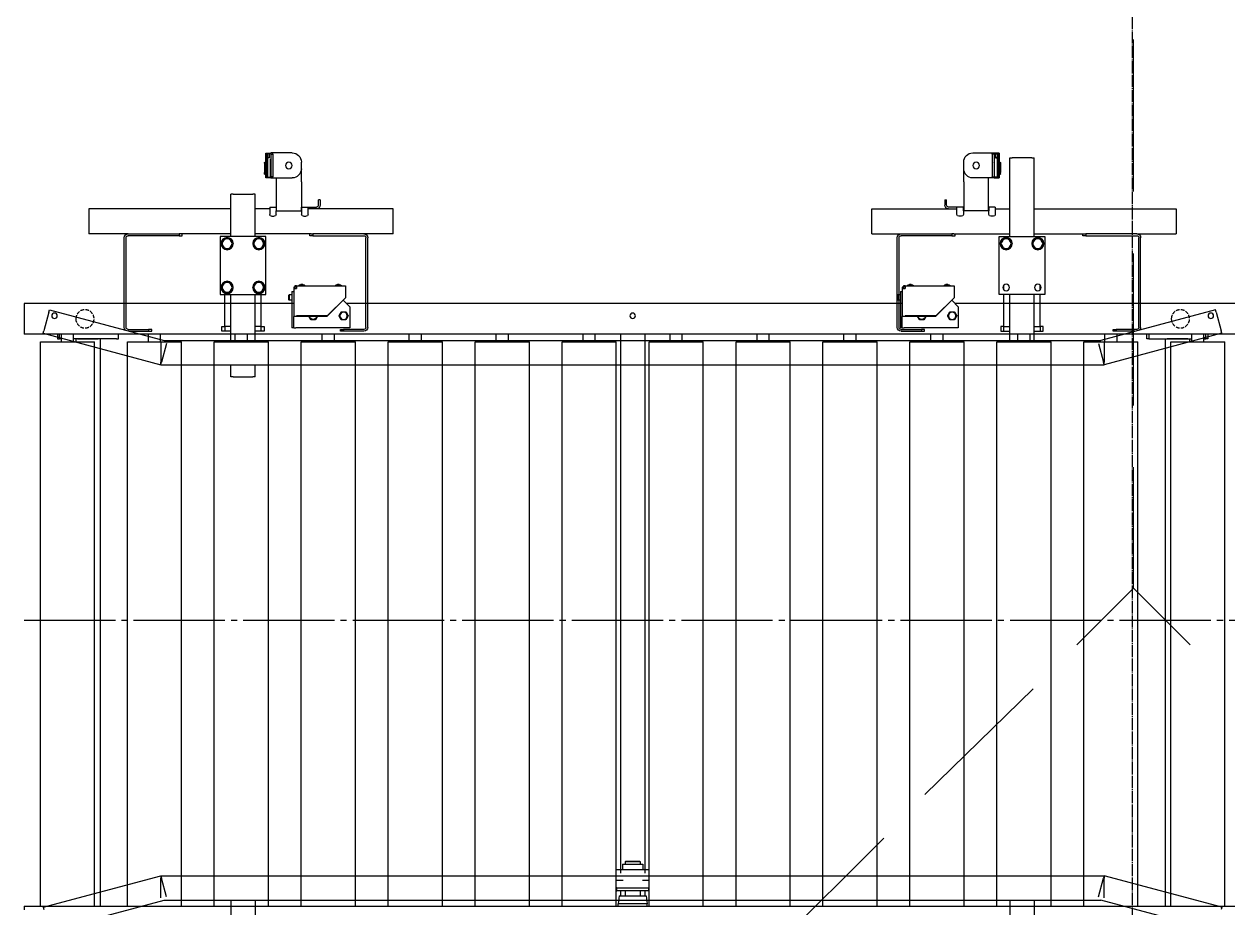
# Model space of a CAD drawing. Header units: millimetres. Extents: x -383313 to -161684, y -117025 to 99224.
# Drawn here: x -347336 to -345357, y -11107 to -9654 of the extents above; entities that cross this region are included whole.
import ezdxf

# ---------------------------------------------------------------- set-up
doc = ezdxf.new("R2010")
doc.units = ezdxf.units.MM
doc.header["$MEASUREMENT"] = 0
for name, pattern in [('DASHED', [0.75, 0.5, -0.25]), ('ESKD_shtrih', [4, 3, -1]), ('ESKD_shtrihpunktir', [18, 15, -1, 1, -1]), ('PS-GOST2.303 5', [24, 20, -1.5, 1, -1.5])]:
    doc.linetypes.add(name, pattern=pattern)
for name, color, linetype in [('PDF_Geometry', 7, 'Continuous'), ('PS_Оси', 5, 'PS-GOST2.303 5'), ('PV-3401', 7, 'Continuous')]:
    doc.layers.add(name, color=color, linetype=linetype)

# ---------------------------------------------------------------- blocks, each defined once
blk = doc.blocks.new('A$Cdbab0bab')
at = {"color": 3}
for p, q in [((472, 549.1), (472, 544.8)), ((552.3, 549.1), (472, 549.1)), ((472, 544.8), (472, 529.6)), ((479, 550.1), (479, 549.1)), ((480, 550.7), (479.4, 550.4)), ((481.3, 550.5), (481.3, 549.1)), ((482.2, 551.7), (481.4, 550.9)), ((485.1, 551.7), (485.9, 550.9)), ((486, 550.5), (486, 549.1)), ((487.3, 550.7), (487.9, 550.4)), ((488.3, 550.1), (488.3, 549.1)), ((539, 550.1), (539, 549.1)), ((540, 550.7), (539.4, 550.4)), ((541.3, 550.5), (541.3, 549.1)), ((542.2, 551.7), (541.4, 550.9)), ((545.1, 551.7), (545.9, 550.9)), ((546, 550.5), (546, 549.1)), ((547.3, 550.7), (547.9, 550.4)), ((548.3, 550.1), (548.3, 549.1)), ((552.3, 549.1), (555, 549.1)), ((552.3, 549.1), (552.3, 544.8)), ((552.3, 547.1), (555, 547.1)), ((555, 549.1), (555, 547.1)), ((555, 547.1), (557, 547.1)), ((555, 544.7), (555, 547.1)), ((557, 547.1), (557, 544.4)), ((557, 544.4), (557, 499.3)), ((560, 540), (557, 540)), ((560, 540), (560, 520)), ((560, 534.2), (564.7, 534.2)), ((564.7, 534.2), (564.7, 525.7)), ((565, 533.9), (564.7, 534.2)), ((1472, 549.1), (1472, 544.8)), ((1552.3, 549.1), (1472, 549.1)), ((1472, 544.8), (1472, 529.6)), ((1479, 550.1), (1479, 549.1)), ((1480, 550.7), (1479.4, 550.4)), ((1481.3, 550.5), (1481.3, 549.1)), ((1482.2, 551.7), (1481.4, 550.9)), ((1485.1, 551.7), (1485.9, 550.9)), ((1486, 550.5), (1486, 549.1)), ((1487.3, 550.7), (1487.9, 550.4)), ((1488.3, 550.1), (1488.3, 549.1)), ((1539, 550.1), (1539, 549.1)), ((1540, 550.7), (1539.4, 550.4)), ((1541.3, 550.5), (1541.3, 549.1)), ((1542.2, 551.7), (1541.4, 550.9)), ((1545.1, 551.7), (1545.9, 550.9)), ((1546, 550.5), (1546, 549.1)), ((1547.3, 550.7), (1547.9, 550.4)), ((1548.3, 550.1), (1548.3, 549.1)), ((1552.3, 549.1), (1555, 549.1)), ((1552.3, 549.1), (1552.3, 544.8)), ((1552.3, 547.1), (1555, 547.1)), ((1555, 549.1), (1555, 547.1)), ((1555, 547.1), (1557, 547.1)), ((1555, 544.7), (1555, 547.1)), ((1557, 547.1), (1557, 544.4)), ((1557, 544.4), (1557, 499.3)), ((1560, 540), (1557, 540)), ((1560, 540), (1560, 520)), ((1560, 534.2), (1564.7, 534.2)), ((1564.7, 534.2), (1564.7, 525.7)), ((1565, 533.9), (1564.7, 534.2)), ((0, 520), (470, 520)), ((465, 515), (475.7, 525.7)), ((465, 515), (465, 480)), ((472, 529.6), (472, 529.4)), ((502, 499.7), (472, 529.6)), ((472, 529.4), (502, 499.5)), ((557, 520), (560, 520)), ((560, 525.7), (564.7, 525.7)), ((560, 520), (560, 480)), ((560, 520), (1470, 520)), ((565, 526), (564.7, 525.7)), ((565, 526), (565, 533.9)), ((1465, 515), (1475.7, 525.7)), ((1465, 515), (1465, 480)), ((1472, 529.6), (1472, 529.4)), ((1502, 499.7), (1472, 529.6)), ((1472, 529.4), (1502, 499.5)), ((1557, 520), (1560, 520)), ((1560, 525.7), (1564.7, 525.7)), ((1560, 520), (1560, 480)), ((1560, 520), (2000, 520)), ((1565, 526), (1564.7, 525.7)), ((1565, 526), (1565, 533.9)), ((2000, 520), (2000, 478)), ((502, 499.7), (552.3, 499.7)), ((502, 499.5), (502, 499.7)), ((552.3, 499.5), (502, 499.5)), ((555, 498.8), (555, 499.3)), ((555, 498.8), (557, 498.8)), ((557, 499.3), (557, 498.8)), ((557, 480), (557, 498.8)), ((1502, 499.7), (1552.3, 499.7)), ((1502, 499.5), (1502, 499.7)), ((1552.3, 499.5), (1502, 499.5)), ((1555, 498.8), (1555, 499.3)), ((1555, 498.8), (1557, 498.8)), ((1557, 499.3), (1557, 498.8)), ((1557, 480), (1557, 498.8)), ((465, 480), (553.7, 480)), ((557, 480), (553.7, 480)), ((557, 480), (560, 480)), ((1465, 480), (1553.7, 480)), ((1557, 480), (1553.7, 480)), ((1557, 480), (1560, 480)), ((2000, 478), (2000, 470)), ((0, 470), (1865, 470)), ((71.3, 457), (26.8, 457)), ((26.8, -470), (26.8, 457)), ((55, 470), (55, 462)), ((55, 462), (58, 462)), ((58, 462), (58, 470)), ((61.3, 462), (58, 462)), ((61.3, 457), (61.3, 470)), ((115.8, 457), (71.3, 457)), ((81.3, 457), (81.3, 470)), ((152, 462), (81.3, 462)), ((85, 462), (85, 457)), ((88, 462), (122, 462)), ((115.8, -470), (115.8, 457)), ((125, 462), (125, -470)), ((152, 470), (152, 462)), ((152, 462), (155, 462)), ((155, 462), (155, 470)), ((214.2, 457), (169.7, 457)), ((169.7, -470), (169.7, 457)), ((204.2, 457), (204.2, 470)), ((258.7, 457), (214.2, 457)), ((224.2, 457), (224.2, 470)), ((258.7, -470), (258.7, 457)), ((357.1, 457), (312.6, 457)), ((312.6, -470), (312.6, 457)), ((347.1, 457), (347.1, 470)), ((401.6, 457), (357.1, 457)), ((367.1, 457), (367.1, 470)), ((401.6, -470), (401.6, 457)), ((499.9, 457), (455.4, 457)), ((455.4, 104), (455.4, 457)), ((489.9, 457), (489.9, 470)), ((544.4, 457), (499.9, 457)), ((509.9, 457), (509.9, 470)), ((544.4, 104), (544.4, 457)), ((642.8, 457), (598.3, 457)), ((598.3, -470), (598.3, 457)), ((632.8, 457), (632.8, 470)), ((687.3, 457), (642.8, 457)), ((652.8, 457), (652.8, 470)), ((687.3, -470), (687.3, 457)), ((785.7, 457), (741.2, 457)), ((741.2, -470), (741.2, 457)), ((775.7, 457), (775.7, 470)), ((830.2, 457), (785.7, 457)), ((795.7, 457), (795.7, 470)), ((830.2, -470), (830.2, 457)), ((928.6, 457), (884.1, 457)), ((884.1, -470), (884.1, 457)), ((918.6, 457), (918.6, 470)), ((973.1, 457), (928.6, 457)), ((938.6, 457), (938.6, 470)), ((973.1, -470), (973.1, 457)), ((980, 470), (980, -416)), ((1020, 470), (1020, -416)), ((1071.4, 457), (1026.9, 457)), ((1026.9, -470), (1026.9, 457)), ((1061.4, 457), (1061.4, 470)), ((1115.9, 457), (1071.4, 457)), ((1081.4, 457), (1081.4, 470)), ((1115.9, -470), (1115.9, 457)), ((1214.3, 457), (1169.8, 457)), ((1169.8, -470), (1169.8, 457)), ((1204.3, 457), (1204.3, 470)), ((1258.8, 457), (1214.3, 457)), ((1224.3, 457), (1224.3, 470)), ((1258.8, -470), (1258.8, 457)), ((1357.2, 457), (1312.7, 457)), ((1312.7, -470), (1312.7, 457)), ((1347.2, 457), (1347.2, 470)), ((1401.7, 457), (1357.2, 457)), ((1367.2, 457), (1367.2, 470)), ((1401.7, -470), (1401.7, 457)), ((1500.1, 457), (1455.6, 457)), ((1455.6, 104), (1455.6, 457)), ((1490.1, 457), (1490.1, 470)), ((1544.6, 457), (1500.1, 457)), ((1510.1, 457), (1510.1, 470)), ((1544.6, 104), (1544.6, 457)), ((1642.9, 457), (1598.4, 457)), ((1598.4, -470), (1598.4, 457)), ((1632.9, 457), (1632.9, 470)), ((1687.4, 457), (1642.9, 457)), ((1652.9, 457), (1652.9, 470)), ((1687.4, -470), (1687.4, 457)), ((1785.8, 457), (1741.3, 457)), ((1741.3, -470), (1741.3, 457)), ((1775.8, 457), (1775.8, 470)), ((1830.3, 457), (1785.8, 457)), ((1795.8, 457), (1795.8, 470)), ((1830.3, -470), (1830.3, 457)), ((1845, 462), (1845, 470)), ((1848, 462), (1845, 462)), ((1848, 462), (1855, 462)), ((1848, 462), (1865, 462)), ((1865, 470), (2000, 470)), ((1865, 462), (1918.7, 462)), ((1875, 462), (1875, -470)), ((1912, 462), (1878, 462)), ((1928.7, 457), (1884.2, 457)), ((1884.2, -470), (1884.2, 457)), ((1915, 462), (1915, 457)), ((1918.7, 457), (1918.7, 470)), ((1973.2, 457), (1928.7, 457)), ((1938.7, 457), (1938.7, 470)), ((1938.7, 462), (1942, 462)), ((1942, 462), (1942, 470)), ((1945, 462), (1942, 462)), ((1945, 470), (1945, 462)), ((1973.2, -470), (1973.2, 457)), ((455.4, -470), (455.4, 104)), ((544.4, -470), (544.4, 104)), ((1455.6, -470), (1455.6, 104)), ((1544.6, -470), (1544.6, 104)), ((1026.9, -410), (973.1, -410)), ((1016.9, -401.2), (983.1, -401.2)), ((983.1, -401.2), (983.1, -410)), ((988.5, -396.2), (987.5, -397.2)), ((987.5, -397.2), (1012.5, -397.2)), ((987.5, -397.2), (987.5, -401.2)), ((1011.5, -396.2), (988.5, -396.2)), ((1011.5, -396.2), (1012.5, -397.2)), ((1012.5, -397.2), (1012.5, -401.2)), ((1016.9, -401.2), (1016.9, -410)), ((973.1, -428), (984.1, -428)), ((1015.9, -428), (1026.9, -428)), ((973.1, -440), (974.2, -440)), ((974.2, -445), (973.1, -445)), ((974.2, -440), (974.2, -445)), ((1025.8, -440), (974.2, -440)), ((974.2, -445), (1025.8, -445)), ((977.6, -453), (976, -466.6)), ((1022.4, -453), (977.6, -453)), ((980, -445), (980, -453)), ((987.5, -445), (987.5, -453)), ((1012.5, -445), (1012.5, -453)), ((1020, -445), (1020, -453)), ((1022.4, -453), (1024, -466.6)), ((1025.8, -445), (1025.8, -440)), ((1025.8, -440), (1026.9, -440)), ((1026.9, -445), (1025.8, -445)), ((2000, -470), (0, -470)), ((976, -466.6), (1024, -466.6)), ((976, -470), (976, -466.6)), ((1024, -470), (1024, -466.6)), ((2000, -470), (2000, -476.3))]:
    blk.add_line(p, q, dxfattribs=at)
at = {"color": 1, "linetype": 'ESKD_shtrihpunktir', "ltscale": 10}
blk.add_line((2000, 0), (0, 0), dxfattribs=at)
at = {"color": 3}
for centre, radius in [((50, 500), 4.5), ((475, 500), 6), ((1000, 500), 4.5), ((1475, 500), 6), ((1950, 500), 4.5)]:
    blk.add_circle(centre, radius, dxfattribs=at)
at = {"color": 94, "linetype": 'ESKD_shtrih', "ltscale": 2}
for centre in [(100, 495), (1900, 495)]:
    blk.add_circle(centre, 15, dxfattribs=at)
at = {"color": 3}
for centre in [(525, 500), (1525, 500)]:
    blk.add_arc(centre, 6, 184.8667, 355.1333, dxfattribs=at)
for centre, major_axis, start_param, end_param in [((483.7, 550.7), (3.7, 0), 0.152121, 2.989472), ((483.7, 551.7), (-1.5, 0), 3.229193, 6.195585), ((543.7, 550.7), (3.7, 0), 0.152121, 2.989472), ((543.7, 551.7), (-1.5, 0), 3.229193, 6.195585), ((552.3, 544.4), (-4.7, 0), 3.141593, 4.712389), ((1483.6, 550.7), (3.7, 0), 0.152121, 2.989472), ((1483.6, 551.7), (-1.5, 0), 3.229193, 6.195585), ((1543.6, 550.7), (3.7, 0), 0.152121, 2.989472), ((1543.6, 551.7), (-1.5, 0), 3.229193, 6.195585), ((1552.3, 544.4), (-4.7, 0), 3.141593, 4.712389), ((552.3, 499.3), (-4.7, 0), 3.141593, 4.712389), ((552.3, 499.3), (-2.7, 0), 3.141593, 4.712389), ((1552.3, 499.3), (-4.7, 0), 3.141593, 4.712389), ((1552.3, 499.3), (-2.7, 0), 3.141593, 4.712389)]:
    blk.add_ellipse(centre, major_axis=major_axis, ratio=0.087156, start_param=start_param, end_param=end_param, dxfattribs=at)
for points, weights in [([(481.3, 550.5), (480.2, 551), (479, 550.1)], [1.10447333225, 1.27533595138, 1.10447333224]), ([(486, 550.5), (483.7, 551.2), (481.3, 550.5)], [1.10447333225, 1.27533595138, 1.10447333224]), ([(488.3, 550.1), (487.1, 551), (486, 550.5)], [1.10447333225, 1.27533595138, 1.10447333224]), ([(541.3, 550.5), (540.2, 551), (539, 550.1)], [1.10447333225, 1.27533595138, 1.10447333224]), ([(546, 550.5), (543.7, 551.2), (541.3, 550.5)], [1.10447333225, 1.27533595138, 1.10447333224]), ([(548.3, 550.1), (547.1, 551), (546, 550.5)], [1.10447333225, 1.27533595138, 1.10447333224]), ([(1481.3, 550.5), (1480.2, 551), (1479, 550.1)], [1.10447333225, 1.27533595138, 1.10447333224]), ([(1486, 550.5), (1483.6, 551.2), (1481.3, 550.5)], [1.10447333225, 1.27533595138, 1.10447333224]), ([(1488.3, 550.1), (1487.1, 551), (1486, 550.5)], [1.10447333225, 1.27533595138, 1.10447333224]), ([(1541.3, 550.5), (1540.2, 551), (1539, 550.1)], [1.10447333225, 1.27533595138, 1.10447333224]), ([(1546, 550.5), (1543.6, 551.2), (1541.3, 550.5)], [1.10447333225, 1.27533595138, 1.10447333224]), ([(1548.3, 550.1), (1547.1, 551), (1546, 550.5)], [1.10447333225, 1.27533595138, 1.10447333224]), ([(471.2, 506.5), (469.4, 503.2), (467.5, 500)], [1.2245094272, 1.41394169484, 1.2245094272]), ([(467.5, 500), (469.4, 496.7), (471.2, 493.5)], [1.2245094272, 1.41394169484, 1.2245094272]), ([(478.8, 506.5), (475, 506.5), (471.2, 506.5)], [1.2245094272, 1.41394169484, 1.2245094272]), ([(482.5, 500), (480.6, 503.2), (478.8, 506.5)], [1.2245094272, 1.41394169484, 1.2245094272]), ([(478.8, 493.5), (480.6, 496.7), (482.5, 500)], [1.2245094272, 1.41394169484, 1.2245094272]), ([(517.8, 499.5), (519.5, 496.6), (521.2, 493.5)], [1.24912025387, 1.40071239218, 1.2245094272]), ([(528.8, 493.5), (530.5, 496.6), (532.2, 499.5)], [1.2245094272, 1.40071239218, 1.24912025387]), ([(1471.2, 506.5), (1469.4, 503.2), (1467.5, 500)], [1.2245094272, 1.41394169484, 1.2245094272]), ([(1467.5, 500), (1469.4, 496.7), (1471.2, 493.5)], [1.2245094272, 1.41394169484, 1.2245094272]), ([(1478.8, 506.5), (1475, 506.5), (1471.2, 506.5)], [1.2245094272, 1.41394169484, 1.2245094272]), ([(1482.5, 500), (1480.6, 503.2), (1478.8, 506.5)], [1.2245094272, 1.41394169484, 1.2245094272]), ([(1478.8, 493.5), (1480.6, 496.7), (1482.5, 500)], [1.2245094272, 1.41394169484, 1.2245094272]), ([(1517.8, 499.5), (1519.5, 496.6), (1521.2, 493.5)], [1.24912025387, 1.40071239218, 1.2245094272]), ([(1528.8, 493.5), (1530.5, 496.6), (1532.2, 499.5)], [1.2245094272, 1.40071239218, 1.24912025387]), ([(471.2, 493.5), (475, 493.5), (478.8, 493.5)], [1.2245094272, 1.41394169484, 1.2245094272]), ([(521.2, 493.5), (525, 493.5), (528.8, 493.5)], [1.2245094272, 1.41394169484, 1.2245094272]), ([(1471.2, 493.5), (1475, 493.5), (1478.8, 493.5)], [1.2245094272, 1.41394169484, 1.2245094272]), ([(1521.2, 493.5), (1525, 493.5), (1528.8, 493.5)], [1.2245094272, 1.41394169484, 1.2245094272])]:
    blk.add_rational_spline(points, weights, degree=2, dxfattribs=at)
blk = doc.blocks.new('A$Cf5759c35')
at = {"layer": 'PDF_Geometry', "color": 8, "lineweight": 13}
for points in [[(12949.6, 8335.4), (12949.6, 8585.2)], [(12949.6, 7984.1), (12949.6, 8233.8)], [(12949.6, 7683.5), (12949.6, 7882.5)], [(13042.7, 7590.4), (12949.6, 7683.5), (12856.5, 7590.4)], [(12784.5, 7518.4), (12606.7, 7344.8)], [(12539, 7272.9), (12361.2, 7095.1)]]:
    blk.add_lwpolyline(points, dxfattribs=at)
blk = doc.blocks.new('*U205')
at = {"layer": 'PV-3401'}
for p, q in [((13830.6, -4252.2), (13830.6, -4116.7)), ((13870.6, -4252.2), (13870.6, -4116.7)), ((15110.6, -4252.2), (15110.6, -4116.7)), ((15150.6, -4252.2), (15150.6, -4116.7)), ((13532.8, -4201.8), (13720.9, -4252.2)), ((15448.5, -4201.8), (15260.4, -4252.2)), ((13522.4, -4240.4), (13523.5, -4236.6)), ((13522.4, -4240.4), (13715.6, -4292.2)), ((13720.9, -4252.2), (15260.4, -4252.2)), ((15458.8, -4240.4), (15265.6, -4292.2)), ((15458.8, -4240.4), (15457.8, -4236.6)), ((13715.6, -4256.2), (13715.6, -4288.2)), ((13724.9, -4257.4), (13716.7, -4288.3)), ((15256.3, -4257.4), (15264.6, -4288.3)), ((15265.6, -4256.2), (15265.6, -4288.2)), ((13715.6, -4292.2), (13715.6, -4288.2)), ((13715.6, -4292.2), (13716.7, -4288.3)), ((13715.6, -4292.2), (15265.6, -4292.2)), ((15265.6, -4292.2), (15264.6, -4288.3)), ((15265.6, -4292.2), (15265.6, -4288.2)), ((13834.6, -5112.2), (13830.6, -5112.2)), ((13830.6, -5112.2), (13830.6, -5132.2)), ((13834.6, -5112.2), (13866.6, -5112.2)), ((13870.6, -5112.2), (13866.6, -5112.2)), ((13870.6, -5112.2), (13870.6, -5132.2)), ((13522.4, -5184), (13715.6, -5132.2)), ((13715.6, -5132.2), (15265.6, -5132.2)), ((13715.6, -5132.2), (13715.6, -5136.2)), ((13715.6, -5132.2), (13716.7, -5136.1)), ((13715.6, -5168.2), (13715.6, -5136.2)), ((13724.9, -5167), (13716.7, -5136.1)), ((15256.3, -5167), (15264.6, -5136.1)), ((15265.6, -5132.2), (15264.6, -5136.1)), ((15458.8, -5184), (15265.6, -5132.2)), ((15265.6, -5132.2), (15265.6, -5136.2)), ((15265.6, -5168.2), (15265.6, -5136.2)), ((13532.8, -5222.6), (13720.9, -5172.2)), ((13720.9, -5172.2), (15260.4, -5172.2)), ((13830.6, -5172.2), (13830.6, -5247.7)), ((13870.6, -5172.2), (13870.6, -5247.7)), ((15110.6, -5172.2), (15110.6, -5247.7)), ((15150.6, -5172.2), (15150.6, -5247.7)), ((15448.5, -5222.6), (15260.4, -5172.2)), ((13522.4, -5184), (13523.5, -5187.8)), ((13531.8, -5218.7), (13523.5, -5187.8)), ((13655.6, -5193.5), (13655.6, -5340.9)), ((13658.6, -5193.5), (13658.6, -5340.9)), ((13661.9, -5190.2), (13695.6, -5190.2)), ((13664.9, -5187.2), (13695.6, -5187.2)), ((13695.6, -5187.2), (13700.6, -5187.2)), ((13695.6, -5190.2), (13695.6, -5187.2)), ((13700.6, -5190.2), (13695.6, -5190.2)), ((13700.6, -5187.2), (13700.6, -5190.2)), ((13820.6, -5187.2), (13815.6, -5187.2)), ((13815.6, -5187.2), (13815.6, -5195.2)), ((13815.6, -5195.2), (13820.6, -5195.2)), ((13830.6, -5187.2), (13820.6, -5187.2)), ((13820.6, -5195.2), (13820.6, -5187.2)), ((13820.6, -5195.2), (13820.6, -5247.7)), ((13830.6, -5195.2), (13820.6, -5195.2)), ((13880.6, -5187.2), (13870.6, -5187.2)), ((13880.6, -5195.2), (13870.6, -5195.2)), ((13885.6, -5187.2), (13880.6, -5187.2)), ((13880.6, -5187.2), (13880.6, -5195.2)), ((13880.6, -5195.2), (13880.6, -5247.7)), ((13880.6, -5195.2), (13885.6, -5195.2)), ((13885.6, -5195.2), (13885.6, -5187.2)), ((14010.6, -5187.2), (14010.6, -5190.2)), ((14015.6, -5187.2), (14010.6, -5187.2)), ((14010.6, -5190.2), (14015.6, -5190.2)), ((14015.6, -5190.2), (14015.6, -5187.2)), ((14049.3, -5187.2), (14015.6, -5187.2)), ((14049.3, -5190.2), (14015.6, -5190.2)), ((14052.6, -5193.5), (14052.6, -5340.9)), ((14055.6, -5193.5), (14055.6, -5340.9)), ((14925.6, -5193.5), (14925.6, -5340.9)), ((14928.6, -5193.5), (14928.6, -5340.9)), ((14931.9, -5187.2), (14965.6, -5187.2)), ((14931.9, -5190.2), (14965.6, -5190.2)), ((14965.6, -5187.2), (14970.6, -5187.2)), ((14965.6, -5190.2), (14965.6, -5187.2)), ((14970.6, -5190.2), (14965.6, -5190.2)), ((14970.6, -5187.2), (14970.6, -5190.2)), ((15095.6, -5187.2), (15100.6, -5187.2)), ((15095.6, -5195.2), (15095.6, -5187.2)), ((15100.6, -5195.2), (15095.6, -5195.2)), ((15100.6, -5187.2), (15110.6, -5187.2)), ((15100.6, -5187.2), (15100.6, -5195.2)), ((15100.6, -5195.2), (15100.6, -5247.7)), ((15100.6, -5195.2), (15110.6, -5195.2)), ((15150.6, -5187.2), (15160.6, -5187.2)), ((15150.6, -5195.2), (15160.6, -5195.2)), ((15160.6, -5187.2), (15165.6, -5187.2)), ((15160.6, -5195.2), (15160.6, -5187.2)), ((15160.6, -5195.2), (15160.6, -5247.7)), ((15165.6, -5195.2), (15160.6, -5195.2)), ((15165.6, -5187.2), (15165.6, -5195.2)), ((15280.6, -5187.2), (15280.6, -5190.2)), ((15285.6, -5187.2), (15280.6, -5187.2)), ((15280.6, -5190.2), (15285.6, -5190.2)), ((15285.6, -5190.2), (15285.6, -5187.2)), ((15316.3, -5187.2), (15285.6, -5187.2)), ((15319.3, -5190.2), (15285.6, -5190.2)), ((15322.6, -5193.5), (15322.6, -5340.9)), ((15325.6, -5193.5), (15325.6, -5340.9)), ((15449.5, -5218.7), (15457.8, -5187.8)), ((15458.8, -5184), (15457.8, -5187.8)), ((13531.8, -5218.7), (13532.8, -5222.6)), ((15449.5, -5218.7), (15448.5, -5222.6)), ((13813.1, -5342.7), (13813.1, -5247.7)), ((13813.1, -5247.7), (13888.1, -5247.7)), ((13888.1, -5247.7), (13888.1, -5342.7)), ((15093.1, -5247.7), (15093.1, -5342.7)), ((15168.1, -5247.7), (15093.1, -5247.7)), ((15100.6, -5255.4), (15100.6, -5263)), ((15160.6, -5255.4), (15160.6, -5263)), ((15168.1, -5342.7), (15168.1, -5247.7)), ((13597.4, -5350.7), (13597.4, -5347.2)), ((13661.9, -5347.2), (13597.4, -5347.2)), ((13597.4, -5384.7), (13597.4, -5350.7)), ((13745.6, -5344.2), (13661.9, -5344.2)), ((13661.9, -5347.2), (13745.6, -5347.2)), ((13745.6, -5344.2), (13750.6, -5344.2)), ((13745.6, -5347.2), (13745.6, -5344.2)), ((13748.6, -5347.2), (13745.6, -5347.2)), ((13830.6, -5347.2), (13748.6, -5347.2)), ((13750.6, -5344.2), (13750.6, -5347.2)), ((13888.1, -5342.7), (13813.1, -5342.7)), ((13830.6, -5342.7), (13830.6, -5412.2)), ((13870.6, -5342.7), (13870.6, -5412.2)), ((13962.6, -5347.2), (13870.6, -5347.2)), ((13965.6, -5344.2), (13960.6, -5344.2)), ((13960.6, -5344.2), (13960.6, -5347.2)), ((13962.6, -5347.2), (13965.6, -5347.2)), ((13965.6, -5344.2), (14049.3, -5344.2)), ((13965.6, -5347.2), (13965.6, -5344.2)), ((14049.3, -5347.2), (13965.6, -5347.2)), ((14097.4, -5347.2), (14049.3, -5347.2)), ((14097.4, -5347.2), (14097.4, -5350.7)), ((14097.4, -5350.7), (14097.4, -5384.7)), ((14883.9, -5347.2), (14931.9, -5347.2)), ((14883.9, -5347.2), (14883.9, -5350.7)), ((14883.9, -5350.7), (14883.9, -5384.7)), ((15015.6, -5344.2), (14931.9, -5344.2)), ((14931.9, -5347.2), (15015.6, -5347.2)), ((15015.6, -5344.2), (15020.6, -5344.2)), ((15015.6, -5347.2), (15015.6, -5344.2)), ((15018.6, -5347.2), (15015.6, -5347.2)), ((15018.6, -5347.2), (15110.6, -5347.2)), ((15020.6, -5344.2), (15020.6, -5347.2)), ((15093.1, -5342.7), (15168.1, -5342.7)), ((15110.6, -5342.7), (15110.6, -5472.2)), ((15150.6, -5342.7), (15150.6, -5472.2)), ((15150.6, -5347.2), (15232.6, -5347.2)), ((15235.6, -5344.2), (15230.6, -5344.2)), ((15230.6, -5344.2), (15230.6, -5347.2)), ((15232.6, -5347.2), (15235.6, -5347.2)), ((15235.6, -5344.2), (15319.3, -5344.2)), ((15235.6, -5347.2), (15235.6, -5344.2)), ((15319.3, -5347.2), (15235.6, -5347.2)), ((15319.3, -5347.2), (15383.9, -5347.2)), ((15383.9, -5350.7), (15383.9, -5347.2)), ((15383.9, -5384.7), (15383.9, -5350.7)), ((13894.5, -5384.9), (13894.5, -5379.2)), ((13897.5, -5376.2), (13902, -5376.2)), ((13905, -5379.2), (13905, -5384.9)), ((13947, -5384.9), (13947, -5379.2)), ((13950, -5376.2), (13954.5, -5376.2)), ((13957.5, -5379.2), (13957.5, -5384.9)), ((15023.8, -5379.2), (15023.8, -5384.9)), ((15031.3, -5376.2), (15026.8, -5376.2)), ((15034.3, -5384.9), (15034.3, -5379.2)), ((15076.3, -5379.2), (15076.3, -5384.9)), ((15083.8, -5376.2), (15079.3, -5376.2)), ((15086.8, -5384.9), (15086.8, -5379.2)), ((13597.4, -5388.2), (13597.4, -5384.7)), ((13830.6, -5388.2), (13597.4, -5388.2)), ((13894.5, -5388.2), (13870.6, -5388.2)), ((13894.5, -5391.2), (13894.5, -5384.9)), ((13894.5, -5391.2), (13905, -5391.2)), ((13905, -5391.2), (13905, -5384.9)), ((13905.5, -5388.2), (13905, -5388.2)), ((13905, -5391.2), (13905.5, -5391.2)), ((13905.5, -5385.2), (13946.5, -5385.2)), ((13905.5, -5385.2), (13905.5, -5387)), ((13905.5, -5387), (13905.5, -5428.3)), ((13946.5, -5387), (13946.5, -5385.2)), ((13946.5, -5428.3), (13946.5, -5387)), ((13947, -5388.2), (13946.5, -5388.2)), ((13946.5, -5391.2), (13947, -5391.2)), ((13947, -5384.9), (13947, -5391.2)), ((13947, -5391.2), (13957.5, -5391.2)), ((13957.5, -5384.9), (13957.5, -5391.2)), ((14097.4, -5388.2), (13957.5, -5388.2)), ((13957.5, -5391.2), (13971.2, -5391.2)), ((13974.5, -5394.5), (13974.5, -5400.2)), ((13977.5, -5400.2), (13977.5, -5394.5)), ((14097.4, -5384.7), (14097.4, -5388.2)), ((14883.9, -5384.7), (14883.9, -5388.2)), ((14883.9, -5388.2), (15023.8, -5388.2)), ((15003.8, -5400.2), (15003.8, -5394.5)), ((15006.8, -5394.5), (15006.8, -5400.2)), ((15023.8, -5391.2), (15010.1, -5391.2)), ((15023.8, -5384.9), (15023.8, -5391.2)), ((15034.3, -5391.2), (15023.8, -5391.2)), ((15034.3, -5384.9), (15034.3, -5391.2)), ((15034.3, -5388.2), (15034.8, -5388.2)), ((15034.8, -5391.2), (15034.3, -5391.2)), ((15075.8, -5385.2), (15034.8, -5385.2)), ((15034.8, -5387), (15034.8, -5385.2)), ((15034.8, -5428.3), (15034.8, -5387)), ((15075.8, -5385.2), (15075.8, -5387)), ((15075.8, -5387), (15075.8, -5428.3)), ((15075.8, -5388.2), (15076.3, -5388.2)), ((15076.3, -5391.2), (15075.8, -5391.2)), ((15076.3, -5391.2), (15076.3, -5384.9)), ((15086.8, -5391.2), (15076.3, -5391.2)), ((15086.8, -5391.2), (15086.8, -5384.9)), ((15086.8, -5388.2), (15110.6, -5388.2)), ((15150.6, -5388.2), (15383.9, -5388.2)), ((15383.9, -5388.2), (15383.9, -5384.7)), ((13834.6, -5412.2), (13830.6, -5412.2)), ((13834.6, -5412.2), (13866.6, -5412.2)), ((13870.6, -5412.2), (13866.6, -5412.2)), ((13974.5, -5400.2), (13974.5, -5403.2)), ((13977.5, -5403.2), (13974.5, -5403.2)), ((13977.5, -5403.2), (13977.5, -5400.2)), ((15003.8, -5403.2), (15003.8, -5400.2)), ((15003.8, -5403.2), (15006.8, -5403.2)), ((15006.8, -5400.2), (15006.8, -5403.2)), ((13888.3, -5439.4), (13888, -5439.7)), ((13890.8, -5439.4), (13888.3, -5439.4)), ((13888.3, -5440.4), (13888.3, -5439.4)), ((13896.1, -5439.4), (13890.8, -5439.4)), ((13890.8, -5440.4), (13890.8, -5439.4)), ((13890.8, -5440.4), (13890.8, -5439.4)), ((13890.8, -5439.5), (13890.8, -5439.5)), ((13896.5, -5439.4), (13896.1, -5439.4)), ((13896.1, -5440.4), (13896.1, -5439.4)), ((13896.5, -5439.2), (13899.5, -5439.2)), ((13896.5, -5441.2), (13896.5, -5439.2)), ((13899.5, -5439.2), (13899.5, -5441.2)), ((13899.5, -5439.2), (13902.8, -5439.2)), ((13902.8, -5439.2), (13931.5, -5439.2)), ((13905.5, -5428.3), (13905.5, -5432.8)), ((13905.5, -5432.8), (13905.5, -5439.2)), ((13946.5, -5432.8), (13946.5, -5428.3)), ((13946.5, -5432.8), (13946.5, -5454.2)), ((15034.8, -5432.8), (15034.8, -5428.3)), ((15034.8, -5432.8), (15034.8, -5454.2)), ((15078.5, -5439.2), (15049.8, -5439.2)), ((15075.8, -5428.3), (15075.8, -5432.8)), ((15075.8, -5432.8), (15075.8, -5439.2)), ((15081.8, -5439.2), (15078.5, -5439.2)), ((15081.8, -5439.2), (15081.8, -5441.2)), ((15084.8, -5439.2), (15081.8, -5439.2)), ((15084.8, -5441.2), (15084.8, -5439.2)), ((15084.8, -5439.4), (15085.2, -5439.4)), ((15085.2, -5439.4), (15090.4, -5439.4)), ((15085.2, -5440.4), (15085.2, -5439.4)), ((15090.4, -5440.4), (15090.4, -5439.4)), ((15090.4, -5439.5), (15090.5, -5439.5)), ((15090.5, -5439.4), (15093, -5439.4)), ((15090.5, -5440.4), (15090.5, -5439.4)), ((15093, -5440.4), (15093, -5439.4)), ((15093, -5439.4), (15093.3, -5439.7)), ((13885.9, -5445.8), (13885.9, -5446)), ((13885.9, -5445.8), (13885.9, -5445.8)), ((13885.9, -5446), (13885.9, -5448)), ((13885.9, -5450), (13885.9, -5448)), ((13885.9, -5463.5), (13885.9, -5450)), ((13886.9, -5450), (13885.9, -5450)), ((13885.9, -5450), (13885.9, -5450)), ((13885.9, -5450), (13886.9, -5450)), ((13886.1, -5450), (13886.1, -5450)), ((13886.7, -5450), (13886.7, -5450)), ((13886.9, -5445), (13888, -5445)), ((13886.9, -5450), (13887.2, -5450)), ((13886.9, -5450), (13887.2, -5450)), ((13887.2, -5447.9), (13887.2, -5450)), ((13887.2, -5448), (13887.2, -5447.9)), ((13887.2, -5448), (13887.2, -5450)), ((13887.2, -5450), (13887.2, -5450)), ((13887.4, -5447.7), (13887.3, -5447.7)), ((13888, -5447.7), (13887.4, -5447.7)), ((13887.4, -5447.7), (13888, -5447.7)), ((13887.7, -5461.5), (13887.7, -5454.5)), ((13887.9, -5451.5), (13887.9, -5450.2)), ((13887.9, -5452.7), (13887.9, -5451.5)), ((13888, -5439.7), (13888, -5440.6)), ((13888, -5440.6), (13888.3, -5440.4)), ((13888, -5440.6), (13888, -5471.8)), ((13888, -5458.4), (13888, -5458.3)), ((13888, -5458.4), (13888, -5458.4)), ((13888.3, -5440.4), (13890.8, -5440.4)), ((13888.3, -5471.9), (13888.3, -5440.4)), ((13890.8, -5440.4), (13896.1, -5440.4)), ((13890.8, -5440.4), (13890.8, -5471.9)), ((13890.8, -5440.4), (13890.8, -5440.4)), ((13890.8, -5471.9), (13890.8, -5440.4)), ((13896.5, -5440.1), (13896.1, -5440.1)), ((13896.1, -5440.4), (13896.1, -5470)), ((13896.5, -5448.5), (13896.1, -5448.5)), ((13896.5, -5450), (13896.1, -5450)), ((13896.1, -5450), (13896.5, -5450)), ((13896.2, -5450), (13896.2, -5450)), ((13899.5, -5441.2), (13896.5, -5441.2)), ((13896.5, -5478.2), (13896.5, -5441.2)), ((13899.5, -5478.2), (13899.5, -5441.2)), ((13946.5, -5454.2), (13946.5, -5465.2)), ((15034.8, -5454.2), (15034.8, -5465.2)), ((15081.8, -5441.2), (15084.8, -5441.2)), ((15081.8, -5478.2), (15081.8, -5441.2)), ((15084.8, -5440.1), (15085.2, -5440.1)), ((15084.8, -5478.2), (15084.8, -5441.2)), ((15084.8, -5448.5), (15085.2, -5448.5)), ((15084.8, -5450), (15085.2, -5450)), ((15085.2, -5450), (15084.8, -5450)), ((15085, -5450), (15085, -5450)), ((15090.4, -5440.4), (15085.2, -5440.4)), ((15085.2, -5440.4), (15085.2, -5470)), ((15090.4, -5440.4), (15090.4, -5471.9)), ((15090.4, -5440.4), (15090.5, -5440.4)), ((15093, -5440.4), (15090.5, -5440.4)), ((15090.5, -5471.9), (15090.5, -5440.4)), ((15093, -5471.9), (15093, -5440.4)), ((15093.3, -5440.6), (15093, -5440.4)), ((15093.3, -5439.7), (15093.3, -5440.6)), ((15093.3, -5440.6), (15093.3, -5471.8)), ((15094.4, -5445), (15093.3, -5445)), ((15093.3, -5447.7), (15093.9, -5447.7)), ((15093.9, -5447.7), (15093.3, -5447.7)), ((15093.3, -5458.4), (15093.3, -5458.3)), ((15093.3, -5458.4), (15093.3, -5458.4)), ((15093.4, -5451.5), (15093.4, -5450.2)), ((15093.4, -5452.7), (15093.4, -5451.5)), ((15093.6, -5461.5), (15093.6, -5454.5)), ((15093.9, -5447.7), (15093.9, -5447.7)), ((15094.1, -5447.9), (15094.1, -5450)), ((15094.1, -5448), (15094.1, -5447.9)), ((15094.1, -5448), (15094.1, -5450)), ((15094.4, -5450), (15094.1, -5450)), ((15094.1, -5450), (15094.1, -5450)), ((15094.4, -5450), (15094.1, -5450)), ((15094.4, -5450), (15095.4, -5450)), ((15095.4, -5450), (15094.4, -5450)), ((15094.6, -5450), (15094.6, -5450)), ((15095.1, -5450), (15095.1, -5450)), ((15095.4, -5445.8), (15095.3, -5445.8)), ((15095.4, -5445.8), (15095.4, -5446)), ((15095.4, -5446), (15095.4, -5448)), ((15095.4, -5450), (15095.4, -5448)), ((15095.4, -5463.5), (15095.4, -5450)), ((15095.4, -5450), (15095.4, -5450)), ((13885.9, -5463.6), (13885.9, -5464)), ((13885.9, -5464), (13885.9, -5463.9)), ((13888, -5465), (13886.9, -5465)), ((13888, -5471.8), (13888, -5472.6)), ((13888, -5471.8), (13888.3, -5471.9)), ((13888, -5472.6), (13888, -5478.8)), ((13888, -5472.6), (13888.3, -5472.9)), ((13888, -5478.8), (13888, -5479.6)), ((13888, -5478.8), (13888.3, -5478.9)), ((13890.8, -5471.9), (13888.3, -5471.9)), ((13888.3, -5472.9), (13888.3, -5471.9)), ((13888.3, -5472.9), (13890.8, -5472.9)), ((13888.3, -5478.9), (13888.3, -5472.9)), ((13890.8, -5478.9), (13888.3, -5478.9)), ((13888.3, -5479.9), (13888.3, -5478.9)), ((13894, -5471.9), (13890.8, -5471.9)), ((13890.8, -5472.9), (13890.8, -5471.9)), ((13890.8, -5471.9), (13890.8, -5471.9)), ((13890.8, -5472.9), (13890.8, -5471.9)), ((13890.8, -5472.9), (13894, -5472.9)), ((13890.8, -5472.9), (13890.8, -5478.9)), ((13890.8, -5472.9), (13890.8, -5472.9)), ((13890.8, -5478.9), (13890.8, -5472.9)), ((13894, -5478.9), (13890.8, -5478.9)), ((13890.8, -5479.9), (13890.8, -5478.9)), ((13890.8, -5478.9), (13890.8, -5478.9)), ((13890.8, -5479.9), (13890.8, -5478.9)), ((13894, -5471.9), (13894, -5478.9)), ((13896.5, -5478.9), (13894, -5478.9)), ((13894, -5478.9), (13894, -5479.9)), ((13896.5, -5470), (13896.1, -5470)), ((13896.5, -5478.2), (13899.5, -5478.2)), ((13896.5, -5480.2), (13896.5, -5478.2)), ((13896.5, -5479.9), (13896.5, -5478.9)), ((13899.5, -5478.2), (13899.5, -5480.2)), ((15084.8, -5478.2), (15081.8, -5478.2)), ((15081.8, -5478.2), (15081.8, -5480.2)), ((15084.8, -5470), (15085.2, -5470)), ((15084.8, -5480.2), (15084.8, -5478.2)), ((15084.8, -5478.9), (15087.3, -5478.9)), ((15084.8, -5479.9), (15084.8, -5478.9)), ((15087.3, -5471.9), (15087.3, -5478.9)), ((15087.3, -5471.9), (15090.4, -5471.9)), ((15090.4, -5472.9), (15087.3, -5472.9)), ((15087.3, -5478.9), (15090.4, -5478.9)), ((15087.3, -5478.9), (15087.3, -5479.9)), ((15090.4, -5472.9), (15090.4, -5471.9)), ((15090.4, -5471.9), (15090.5, -5471.9)), ((15090.4, -5472.9), (15090.4, -5478.9)), ((15090.4, -5472.9), (15090.5, -5472.9)), ((15090.4, -5479.9), (15090.4, -5478.9)), ((15090.4, -5478.9), (15090.5, -5478.9)), ((15090.5, -5471.9), (15093, -5471.9)), ((15090.5, -5472.9), (15090.5, -5471.9)), ((15090.5, -5478.9), (15090.5, -5472.9)), ((15093, -5472.9), (15090.5, -5472.9)), ((15090.5, -5479.9), (15090.5, -5478.9)), ((15090.5, -5478.9), (15093, -5478.9)), ((15093.3, -5471.8), (15093, -5471.9)), ((15093, -5472.9), (15093, -5471.9)), ((15093.3, -5472.6), (15093, -5472.9)), ((15093, -5478.9), (15093, -5472.9)), ((15093.3, -5478.8), (15093, -5478.9)), ((15093, -5479.9), (15093, -5478.9)), ((15093.3, -5465), (15094.4, -5465)), ((15093.3, -5471.8), (15093.3, -5472.6)), ((15093.3, -5472.6), (15093.3, -5478.8)), ((15093.3, -5478.8), (15093.3, -5479.6)), ((15095.4, -5463.6), (15095.4, -5464)), ((15095.4, -5464), (15095.4, -5463.9)), ((15110.6, -5472.2), (15114.6, -5472.2)), ((15146.6, -5472.2), (15114.6, -5472.2)), ((15146.6, -5472.2), (15150.6, -5472.2)), ((13888, -5479.6), (13888.3, -5479.9)), ((13888.3, -5479.9), (13890.8, -5479.9)), ((13890.8, -5479.9), (13894, -5479.9)), ((13890.8, -5479.9), (13890.8, -5479.9)), ((13894, -5479.9), (13896.5, -5479.9)), ((13899.5, -5480.2), (13896.5, -5480.2)), ((13902.8, -5480.2), (13899.5, -5480.2)), ((13931.5, -5480.2), (13902.8, -5480.2)), ((15049.8, -5480.2), (15078.5, -5480.2)), ((15078.5, -5480.2), (15081.8, -5480.2)), ((15081.8, -5480.2), (15084.8, -5480.2)), ((15087.3, -5479.9), (15084.8, -5479.9)), ((15090.4, -5479.9), (15087.3, -5479.9)), ((15090.4, -5479.9), (15090.5, -5479.9)), ((15093, -5479.9), (15090.5, -5479.9)), ((15093.3, -5479.6), (15093, -5479.9))]:
    blk.add_line(p, q, dxfattribs=at)
for centre, radius in [((13824.6, -5259.2), 10), ((13824.6, -5259.2), 8), ((13876.6, -5259.2), 10), ((13876.6, -5259.2), 8), ((15104.6, -5259.2), 5.5), ((15156.6, -5259.2), 5.5), ((13824.6, -5331.2), 10), ((13824.6, -5331.2), 8), ((13876.6, -5331.2), 10), ((13876.6, -5331.2), 8), ((15104.6, -5331.2), 10), ((15104.6, -5331.2), 8), ((15156.6, -5331.2), 10), ((15156.6, -5331.2), 8), ((13926, -5459.7), 5.5), ((15055.3, -5459.7), 5.5)]:
    blk.add_circle(centre, radius, dxfattribs=at)
for centre, radius, start, end in [((13661.9, -5193.5), 6.3, 137.5118, 180), ((13661.9, -5193.5), 3.3, 90, 180), ((14049.3, -5193.5), 6.3, 0, 90), ((14049.3, -5193.5), 3.3, 0, 90), ((14931.9, -5193.5), 6.3, 90, 180), ((14931.9, -5193.5), 3.3, 90, 180), ((15319.3, -5193.5), 3.3, 0, 90), ((15319.3, -5193.5), 6.3, 360, 42.4882), ((13661.9, -5340.9), 6.3, 180, 270), ((13661.9, -5340.9), 3.3, 180, 270), ((14049.3, -5340.9), 3.3, -90, 0), ((14049.3, -5340.9), 6.3, 270, 360), ((14931.9, -5340.9), 6.3, 180, 270), ((14931.9, -5340.9), 3.3, 180, 270), ((15319.3, -5340.9), 3.3, -90, 0), ((15319.3, -5340.9), 6.3, 270, 360), ((13897.5, -5379.2), 3, 90, 180), ((13902, -5379.2), 3, 0, 90), ((13950, -5379.2), 3, 90, 180), ((13954.5, -5379.2), 3, 0, 90), ((15026.8, -5379.2), 3, 90, 180), ((15031.3, -5379.2), 3, 360, 90), ((15079.3, -5379.2), 3, 90, 180), ((15083.8, -5379.2), 3, 360, 90), ((13971.2, -5394.5), 6.3, 0, 90), ((13971.2, -5394.5), 3.3, 0, 90), ((15010.1, -5394.5), 6.3, 90, 180), ((15010.1, -5394.5), 3.3, 90, 180), ((13931.5, -5454.2), 15, 0, 90), ((15049.8, -5454.2), 15, 90, 180), ((13886.9, -5446), 1, 90, 180), ((13887.4, -5447.9), 0.2, 90, 180), ((13888.7, -5454.5), 1, 134.427, 180), ((13889.2, -5451.5), 1.8, 131.8103, 136.2383), ((13889.2, -5451.5), 1.8, 223.7617, 228.1897), ((15092.1, -5451.5), 1.8, 43.7617, 48.1897), ((15092.1, -5451.5), 1.8, 311.8103, 316.2383), ((15092.6, -5454.5), 1, 0, 45.573), ((15093.9, -5447.9), 0.2, 360, 90), ((15094.4, -5446), 1, 0, 90), ((13886.9, -5464), 1, 180, 270), ((13888.7, -5461.5), 1, 180, 225.573), ((13895.5, -5464), 1, 306.8699, 351.8904), ((13931.5, -5465.2), 15, -90, 0), ((15049.8, -5465.2), 15, 180, 270), ((15085.8, -5464), 1, 188.1096, 233.1301), ((15092.6, -5461.5), 1, -45.573, 0), ((15094.4, -5464), 1, -90, 0)]:
    blk.add_arc(centre, radius, start, end, dxfattribs=at)
for points in [[(13814.8, -5259.2), (13817.3, -5254.9), (13819.7, -5250.7)], [(13819.7, -5267.7), (13817.3, -5263.4), (13814.8, -5259.2)], [(13819.7, -5250.7), (13824.6, -5250.7), (13829.5, -5250.7)], [(13829.5, -5250.7), (13832, -5254.9), (13834.4, -5259.2)], [(13834.4, -5259.2), (13832, -5263.4), (13829.5, -5267.7)], [(13871.7, -5250.7), (13869.3, -5254.9), (13866.8, -5259.2)], [(13866.8, -5259.2), (13869.3, -5263.4), (13871.7, -5267.7)], [(13881.5, -5250.7), (13876.6, -5250.7), (13871.7, -5250.7)], [(13886.4, -5259.2), (13884, -5254.9), (13881.5, -5250.7)], [(13881.5, -5267.7), (13884, -5263.4), (13886.4, -5259.2)], [(13829.5, -5267.7), (13824.6, -5267.7), (13819.7, -5267.7)], [(13871.7, -5267.7), (13876.6, -5267.7), (13881.5, -5267.7)], [(13819.7, -5322.7), (13817.3, -5326.9), (13814.8, -5331.2)], [(13814.8, -5331.2), (13817.3, -5335.4), (13819.7, -5339.7)], [(13829.5, -5322.7), (13824.6, -5322.7), (13819.7, -5322.7)], [(13819.7, -5339.7), (13824.6, -5339.7), (13829.5, -5339.7)], [(13834.4, -5331.2), (13832, -5326.9), (13829.5, -5322.7)], [(13829.5, -5339.7), (13832, -5335.4), (13834.4, -5331.2)], [(13866.8, -5331.2), (13869.3, -5326.9), (13871.7, -5322.7)], [(13871.7, -5339.7), (13869.3, -5335.4), (13866.8, -5331.2)], [(13871.7, -5322.7), (13876.6, -5322.7), (13881.5, -5322.7)], [(13881.5, -5339.7), (13876.6, -5339.7), (13871.7, -5339.7)], [(13881.5, -5322.7), (13884, -5326.9), (13886.4, -5331.2)], [(13886.4, -5331.2), (13884, -5335.4), (13881.5, -5339.7)], [(15099.7, -5322.7), (15097.3, -5326.9), (15094.8, -5331.2)], [(15094.8, -5331.2), (15097.3, -5335.4), (15099.7, -5339.7)], [(15109.5, -5322.7), (15104.6, -5322.7), (15099.7, -5322.7)], [(15099.7, -5339.7), (15104.6, -5339.7), (15109.5, -5339.7)], [(15114.4, -5331.2), (15112, -5326.9), (15109.5, -5322.7)], [(15109.5, -5339.7), (15112, -5335.4), (15114.4, -5331.2)], [(15146.8, -5331.2), (15149.3, -5326.9), (15151.7, -5322.7)], [(15151.7, -5339.7), (15149.3, -5335.4), (15146.8, -5331.2)], [(15151.7, -5322.7), (15156.6, -5322.7), (15161.5, -5322.7)], [(15161.5, -5339.7), (15156.6, -5339.7), (15151.7, -5339.7)], [(15161.5, -5322.7), (15164, -5326.9), (15166.4, -5331.2)], [(15166.4, -5331.2), (15164, -5335.4), (15161.5, -5339.7)]]:
    blk.add_rational_spline(points, [1.22364575665, 1.41294441399, 1.22364575665], degree=2, dxfattribs=at)
for points, knots in [([(13887.2, -5447.9), (13887.2, -5447.9), (13887.2, -5447.8), (13887.2, -5447.8), (13887.2, -5447.8), (13887.2, -5447.7), (13887.3, -5447.7), (13887.3, -5447.7), (13887.3, -5447.7), (13887.4, -5447.7)], [-0.09048, -0.09048, -0.09048, -0.09048, -0.08293134, -0.08293134, -0.07538268, -0.07538268, -0.06784607, -0.06784607, -0.06030946, -0.06030946, -0.06030946, -0.06030946]), ([(15094.1, -5447.9), (15094.1, -5447.9), (15094.1, -5447.8), (15094, -5447.8), (15094, -5447.8), (15094, -5447.7), (15094, -5447.7), (15093.9, -5447.7), (15093.9, -5447.7), (15093.9, -5447.7)], [-0.09048, -0.09048, -0.09048, -0.09048, -0.08293134, -0.08293134, -0.07538268, -0.07538268, -0.06784607, -0.06784607, -0.06030946, -0.06030946, -0.06030946, -0.06030946]), ([(13885.9, -5464), (13885.9, -5463.9), (13885.9, -5463.8), (13885.9, -5463.7), (13885.9, -5463.6), (13885.9, -5463.5)], [0, 0, 0, 0, 0.5, 0.5, 1, 1, 1, 1]), ([(13885.9, -5464), (13885.9, -5464), (13885.9, -5464), (13885.9, -5464), (13885.9, -5464), (13885.9, -5464)], [-0.74236815, -0.74236815, -0.74236815, -0.74236815, -0.70256014, -0.70256014, -0.69530144, -0.69530144, -0.69530144, -0.69530144]), ([(15095.3, -5464), (15095.4, -5463.9), (15095.4, -5463.8), (15095.4, -5463.7), (15095.4, -5463.6), (15095.4, -5463.5)], [0, 0, 0, 0, 0.5, 0.5, 1, 1, 1, 1]), ([(15095.4, -5464), (15095.4, -5464), (15095.4, -5464), (15095.3, -5464), (15095.3, -5464), (15095.3, -5464)], [-0.74236815, -0.74236815, -0.74236815, -0.74236815, -0.70256014, -0.70256014, -0.69530144, -0.69530144, -0.69530144, -0.69530144])]:
    blk.add_open_spline(points, degree=3, knots=knots, dxfattribs=at)

msp = doc.modelspace()

# ---------------------------------------------------------------- linework, layer by layer
at = {"layer": 'PS_Оси'}
msp.add_lwpolyline([(-345514.05882, -21435.50851), (-345514.05882, -17582.0977), (-345514.05882, -11582.0977), (-345514.05882, -5582.0977), (-345514.05882, -582.3977), (-345514.05882, 2825.4576)], dxfattribs=at)

# ---------------------------------------------------------------- block references
at = {"ltscale": 100}
msp.add_blockref('A$Cf5759c35', (-358461.97282, -18264.93104), dxfattribs=at)
at = {"linetype": 'DASHED', "xscale": -1}
msp.add_blockref('A$Cdbab0bab', (-345335.51332, -10633.59915), dxfattribs=at)
at = {"layer": 'PV-3401', "xscale": -1, "rotation": 180}
msp.add_blockref('*U205', (-360826.44461, -15346.14729), dxfattribs=at)

doc.saveas('drawing.dxf')
